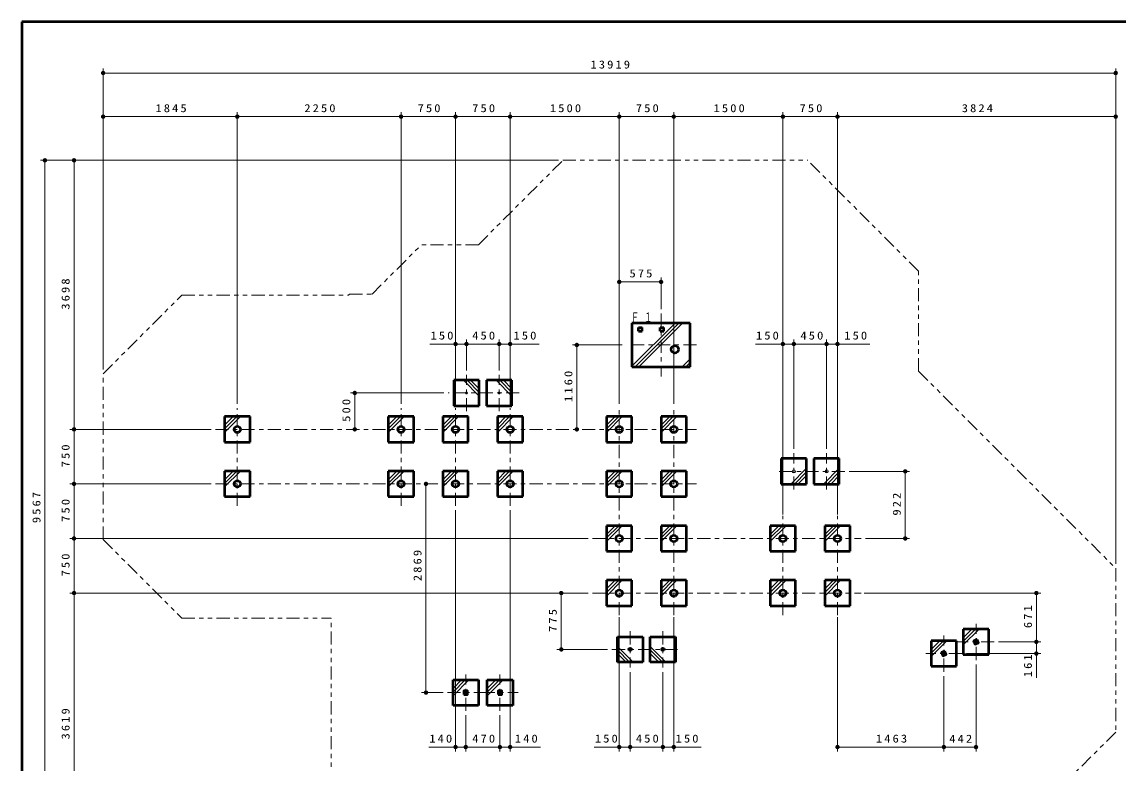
# Model space of a CAD drawing. Units: millimetres on the paper, scale 1:60. Extents: x -385 to 0, y -594 to 267.
# Drawn here: x -385 to -133.9, y -496.8 to -327 of the extents above; entities that cross this region are included whole.
import ezdxf

# ---------------------------------------------------------------- set-up
doc = ezdxf.new("R2010")
doc.units = ezdxf.units.MM
doc.linetypes.add('USER2', pattern=[6, 3, -1, 1, -1])
doc.linetypes.add('USER3', pattern=[8, 3, -1, 1, -1, 1, -1])
doc.layers.add('LY_1', color=140, linetype='Continuous', lineweight=50)
doc.styles.add('ＭＳ ゴシック', font='')
doc.styles.get('ＭＳ ゴシック').set_extended_font_data('MS Gothic')

# ---------------------------------------------------------------- blocks, each defined once
blk = doc.blocks.new('filled_dot')
at = {"color": 0, "linetype": 'Continuous', "lineweight": -2, "const_width": 1.25}
blk.add_lwpolyline([(-0.625, 0, 1), (0.625, 0, 1)], format="xyb", close=True, dxfattribs=at)

msp = doc.modelspace()

# ---------------------------------------------------------------- linework, layer by layer
at = {"layer": 'LY_1', "color": 7}
for p, q in [((0, -327), (-385, -327)), ((-385, -327), (-385, -594))]:
    msp.add_line(p, q, dxfattribs=at)
at = {"layer": 'LY_1', "color": 7, "lineweight": 13}
for p, q in [((-366.394, -406.607), (-366.394, -337.704)), ((-366.394, -338.704), (-134.418, -338.704)), ((-134.418, -451.175), (-134.418, -337.704)), ((-366.394, -406.607), (-366.394, -347.704)), ((-366.394, -348.704), (-335.651, -348.704)), ((-335.651, -414.504), (-335.651, -347.704)), ((-335.651, -348.704), (-298.151, -348.704)), ((-298.151, -414.504), (-298.151, -347.704)), ((-298.151, -348.704), (-285.651, -348.704)), ((-285.651, -414.504), (-285.651, -347.704)), ((-285.651, -348.704), (-273.151, -348.704)), ((-273.151, -414.504), (-273.151, -347.704)), ((-273.151, -348.704), (-248.151, -348.704)), ((-248.151, -414.504), (-248.151, -347.704)), ((-248.151, -348.704), (-235.651, -348.704)), ((-235.651, -414.504), (-235.651, -347.704)), ((-235.651, -348.704), (-210.651, -348.704)), ((-210.651, -439.188), (-210.651, -347.704)), ((-210.651, -348.704), (-198.151, -348.704)), ((-198.151, -439.188), (-198.151, -347.704)), ((-198.151, -348.704), (-134.418, -348.704)), ((-134.418, -451.175), (-134.418, -347.704)), ((-336.651, -358.704), (-380.727, -358.704)), ((-379.727, -518.157), (-379.727, -358.704)), ((-262.079, -358.704), (-374.061, -358.704)), ((-373.061, -420.341), (-373.061, -358.704)), ((-248.151, -386.56), (-238.568, -386.56)), ((-238.568, -392.829), (-238.568, -385.56)), ((-245.235, -405.889), (-235.358, -396.012)), ((-244.509, -406.012), (-234.509, -396.012)), ((-243.661, -406.012), (-233.661, -396.012)), ((-291.53, -400.794), (-283.151, -400.794)), ((-285.651, -414.806), (-285.651, -399.794)), ((-283.151, -406.841), (-283.151, -399.794)), ((-283.151, -400.794), (-275.651, -400.794)), ((-275.651, -406.841), (-275.651, -399.794)), ((-275.651, -400.794), (-266.527, -400.794)), ((-273.151, -414.806), (-273.151, -399.794)), ((-247.454, -401.012), (-258.869, -401.012)), ((-257.869, -420.341), (-257.869, -401.012)), ((-216.974, -400.794), (-208.151, -400.794)), ((-210.651, -439.845), (-210.651, -399.794)), ((-208.151, -424.804), (-208.151, -399.794)), ((-208.151, -400.794), (-200.651, -400.794)), ((-200.651, -424.804), (-200.651, -399.794)), ((-200.651, -424.804), (-200.651, -399.794)), ((-200.651, -400.794), (-190.74, -400.794)), ((-198.151, -439.845), (-198.151, -399.794)), ((-233.761, -406.012), (-231.901, -404.153)), ((-232.913, -406.012), (-231.901, -405.001)), ((-232.064, -406.012), (-231.901, -405.85)), ((-283.855, -409.091), (-280.235, -412.711)), ((-283.03, -409.091), (-280.235, -411.886)), ((-282.205, -409.091), (-280.235, -411.061)), ((-276.355, -409.091), (-272.735, -412.711)), ((-275.53, -409.091), (-272.735, -411.886)), ((-274.705, -409.091), (-272.735, -411.061)), ((-288.318, -412.007), (-309.744, -412.007)), ((-308.744, -420.341), (-308.744, -412.007)), ((-338.568, -419.394), (-336.598, -417.424)), ((-338.568, -420.219), (-335.773, -417.424)), ((-338.568, -421.044), (-334.948, -417.424)), ((-301.068, -419.394), (-299.098, -417.424)), ((-301.068, -420.219), (-298.273, -417.424)), ((-301.068, -421.044), (-297.448, -417.424)), ((-288.568, -419.394), (-286.598, -417.424)), ((-288.568, -420.219), (-285.773, -417.424)), ((-288.568, -421.044), (-284.948, -417.424)), ((-276.068, -419.394), (-274.098, -417.424)), ((-276.068, -420.219), (-273.273, -417.424)), ((-276.068, -421.044), (-272.448, -417.424)), ((-251.068, -419.394), (-249.098, -417.424)), ((-251.068, -420.219), (-248.273, -417.424)), ((-251.068, -421.044), (-247.448, -417.424)), ((-238.568, -419.394), (-236.598, -417.424)), ((-238.568, -420.219), (-235.773, -417.424)), ((-238.568, -421.044), (-234.948, -417.424)), ((-341.68, -420.341), (-374.061, -420.341)), ((-341.68, -420.341), (-374.061, -420.341)), ((-373.061, -432.841), (-373.061, -420.341)), ((-205.235, -429.267), (-208.855, -432.887)), ((-197.735, -429.267), (-201.355, -432.887)), ((-338.568, -431.894), (-336.598, -429.924)), ((-338.568, -432.719), (-335.773, -429.924)), ((-338.568, -433.544), (-334.948, -429.924)), ((-301.068, -431.894), (-299.098, -429.924)), ((-301.068, -432.719), (-298.273, -429.924)), ((-301.068, -433.544), (-297.448, -429.924)), ((-288.568, -431.894), (-286.598, -429.924)), ((-288.568, -432.719), (-285.773, -429.924)), ((-288.568, -433.544), (-284.948, -429.924)), ((-276.068, -431.894), (-274.098, -429.924)), ((-276.068, -432.719), (-273.273, -429.924)), ((-276.068, -433.544), (-272.448, -429.924)), ((-251.068, -431.894), (-249.098, -429.924)), ((-251.068, -432.719), (-248.273, -429.924)), ((-251.068, -433.544), (-247.448, -429.924)), ((-238.568, -431.894), (-236.598, -429.924)), ((-238.568, -432.719), (-235.773, -429.924)), ((-238.568, -433.544), (-234.948, -429.924)), ((-205.235, -430.092), (-208.03, -432.887)), ((-205.235, -430.917), (-207.205, -432.887)), ((-197.735, -430.092), (-200.53, -432.887)), ((-197.735, -430.917), (-199.705, -432.887)), ((-195.485, -429.971), (-181.632, -429.971)), ((-182.632, -429.971), (-182.632, -445.341)), ((-341.68, -432.841), (-374.061, -432.841)), ((-341.68, -432.841), (-374.061, -432.841)), ((-373.061, -445.341), (-373.061, -432.841)), ((-292.426, -480.657), (-292.426, -432.841)), ((-285.651, -438.883), (-285.651, -494.126)), ((-273.151, -438.883), (-273.151, -494.126)), ((-251.068, -444.394), (-249.098, -442.424)), ((-251.068, -445.219), (-248.273, -442.424)), ((-251.068, -446.044), (-247.448, -442.424)), ((-238.568, -444.394), (-236.598, -442.424)), ((-238.568, -445.219), (-235.773, -442.424)), ((-238.568, -446.044), (-234.948, -442.424)), ((-213.568, -444.394), (-211.598, -442.424)), ((-213.568, -445.219), (-210.773, -442.424)), ((-213.568, -446.044), (-209.948, -442.424)), ((-201.068, -444.394), (-199.098, -442.424)), ((-201.068, -445.219), (-198.273, -442.424)), ((-201.068, -446.044), (-197.448, -442.424)), ((-255.282, -445.341), (-374.061, -445.341)), ((-373.061, -445.341), (-373.061, -457.841)), ((-191.759, -445.341), (-181.632, -445.341)), ((-251.068, -456.894), (-249.098, -454.924)), ((-251.068, -457.719), (-248.273, -454.924)), ((-251.068, -458.544), (-247.448, -454.924)), ((-238.568, -456.894), (-236.598, -454.924)), ((-238.568, -457.719), (-235.773, -454.924)), ((-238.568, -458.544), (-234.948, -454.924)), ((-213.568, -456.894), (-211.598, -454.924)), ((-213.568, -457.719), (-210.773, -454.924)), ((-213.568, -458.544), (-209.948, -454.924)), ((-201.068, -456.894), (-199.098, -454.924)), ((-201.068, -457.719), (-198.273, -454.924)), ((-201.068, -458.544), (-197.448, -454.924)), ((-255.282, -457.841), (-374.061, -457.841)), ((-373.061, -518.157), (-373.061, -457.841)), ((-255.282, -457.841), (-262.436, -457.841)), ((-261.436, -470.766), (-261.436, -457.841)), ((-192.04, -457.841), (-151.589, -457.841)), ((-152.589, -457.841), (-152.589, -469.028)), ((-248.151, -463.336), (-248.151, -494.126)), ((-235.651, -463.336), (-235.651, -494.126)), ((-198.151, -463.336), (-198.151, -494.126)), ((-169.33, -468.081), (-167.36, -466.111)), ((-169.33, -468.906), (-166.535, -466.111)), ((-169.33, -469.731), (-165.71, -466.111)), ((-176.691, -470.76), (-174.721, -468.79)), ((-176.691, -471.585), (-173.896, -468.79)), ((-176.691, -472.41), (-173.071, -468.79)), ((-161.247, -469.028), (-151.589, -469.028)), ((-152.589, -469.028), (-152.589, -477.272)), ((-250.818, -470.766), (-262.436, -470.766)), ((-248.568, -470.062), (-244.948, -473.682)), ((-248.568, -470.887), (-245.773, -473.682)), ((-248.568, -471.712), (-246.598, -473.682)), ((-241.068, -470.062), (-237.448, -473.682)), ((-241.068, -470.887), (-238.273, -473.682)), ((-241.068, -471.712), (-239.098, -473.682)), ((-168.608, -471.707), (-151.589, -471.707)), ((-166.414, -474.195), (-166.414, -494.126)), ((-245.651, -475.932), (-245.651, -494.126)), ((-238.151, -475.932), (-238.151, -494.126)), ((-173.774, -476.874), (-173.774, -494.126)), ((-173.774, -476.874), (-173.774, -494.126)), ((-284.265, -477.741), (-286.235, -479.711)), ((-283.44, -477.741), (-286.235, -480.536)), ((-282.615, -477.741), (-286.235, -481.361)), ((-274.782, -477.741), (-278.401, -481.361)), ((-275.607, -477.741), (-278.401, -480.536)), ((-276.431, -477.741), (-278.401, -479.711)), ((-288.485, -480.657), (-293.426, -480.657)), ((-283.318, -485.824), (-283.318, -494.126)), ((-283.318, -485.824), (-283.318, -494.126)), ((-275.485, -485.824), (-275.485, -494.126)), ((-275.485, -485.824), (-275.485, -494.126)), ((-283.318, -493.126), (-291.805, -493.126)), ((-275.485, -493.126), (-283.318, -493.126)), ((-266.22, -493.126), (-275.485, -493.126)), ((-245.651, -493.126), (-253.877, -493.126)), ((-238.151, -493.126), (-245.651, -493.126)), ((-229.381, -493.126), (-238.151, -493.126)), ((-173.774, -493.126), (-198.151, -493.126)), ((-166.414, -493.126), (-173.774, -493.126))]:
    msp.add_line(p, q, dxfattribs=at)
at = {"layer": 'LY_1', "color": 7, "linetype": 'USER3', "lineweight": 13}
for p, q in [((-280.405, -378.031), (-261.079, -358.704)), ((-261.079, -358.704), (-204.975, -358.704)), ((-179.591, -384.088), (-204.975, -358.704)), ((-304.784, -389.34), (-293.475, -378.031)), ((-280.405, -378.031), (-293.475, -378.031)), ((-179.591, -407.002), (-179.591, -384.088)), ((-366.394, -407.607), (-348.385, -389.598)), ((-348.385, -389.598), (-310.205, -389.598)), ((-310.205, -389.598), (-309.946, -389.34)), ((-309.946, -389.34), (-304.784, -389.34)), ((-366.394, -445.575), (-366.394, -407.607)), ((-179.591, -407.002), (-134.418, -452.175)), ((-366.394, -445.575), (-348.385, -463.583)), ((-134.418, -452.175), (-134.418, -489.721)), ((-348.385, -463.583), (-314.151, -463.583)), ((-314.151, -501.647), (-314.151, -463.583)), ((-134.418, -489.721), (-153.807, -509.11))]:
    msp.add_line(p, q, dxfattribs=at)
at = {"layer": 'LY_1', "linetype": 'USER2', "lineweight": 13}
for p, q in [((-238.568, -393.829), (-238.568, -408.196)), ((-230.468, -401.012), (-246.454, -401.012))]:
    msp.add_line(p, q, dxfattribs=at)
at = {"layer": 'LY_1'}
for p, q in [((-245.235, -396.012), (-245.235, -406.012)), ((-231.901, -396.012), (-245.235, -396.012)), ((-231.901, -406.012), (-231.901, -396.012)), ((-243.758, -397.837), (-243.758, -397.003)), ((-243.758, -397.003), (-242.925, -397.003)), ((-243.758, -397.837), (-242.925, -397.837)), ((-242.925, -397.837), (-242.925, -397.003)), ((-238.758, -397.003), (-237.925, -397.003)), ((-238.758, -397.837), (-238.758, -397.003)), ((-238.758, -397.837), (-237.925, -397.837)), ((-237.925, -397.837), (-237.925, -397.003)), ((-245.235, -406.012), (-231.901, -406.012)), ((-286.068, -409.091), (-286.068, -414.924)), ((-280.235, -409.091), (-286.068, -409.091)), ((-280.235, -414.924), (-280.235, -409.091)), ((-278.568, -409.091), (-278.568, -414.924)), ((-272.735, -409.091), (-278.568, -409.091)), ((-272.735, -414.924), (-272.735, -409.091)), ((-286.068, -414.924), (-280.235, -414.924)), ((-278.568, -414.924), (-272.735, -414.924)), ((-338.568, -417.424), (-338.568, -423.257)), ((-332.735, -417.424), (-338.568, -417.424)), ((-332.735, -423.257), (-332.735, -417.424)), ((-301.068, -417.424), (-301.068, -423.257)), ((-295.235, -417.424), (-301.068, -417.424)), ((-295.235, -423.257), (-295.235, -417.424)), ((-288.568, -417.424), (-288.568, -423.257)), ((-282.735, -417.424), (-288.568, -417.424)), ((-282.735, -423.257), (-282.735, -417.424)), ((-276.068, -417.424), (-276.068, -423.257)), ((-270.235, -417.424), (-276.068, -417.424)), ((-270.235, -423.257), (-270.235, -417.424)), ((-251.068, -417.424), (-251.068, -423.257)), ((-245.235, -417.424), (-251.068, -417.424)), ((-245.235, -423.257), (-245.235, -417.424)), ((-238.568, -417.424), (-238.568, -423.257)), ((-232.735, -417.424), (-238.568, -417.424)), ((-232.735, -423.257), (-232.735, -417.424)), ((-338.568, -423.257), (-332.735, -423.257)), ((-301.068, -423.257), (-295.235, -423.257)), ((-288.568, -423.257), (-282.735, -423.257)), ((-276.068, -423.257), (-270.235, -423.257)), ((-251.068, -423.257), (-245.235, -423.257)), ((-238.568, -423.257), (-232.735, -423.257)), ((-205.235, -427.054), (-211.068, -427.054)), ((-211.068, -427.054), (-211.068, -432.887)), ((-205.235, -432.887), (-205.235, -427.054)), ((-197.735, -427.054), (-203.568, -427.054)), ((-203.568, -427.054), (-203.568, -432.887)), ((-197.735, -432.887), (-197.735, -427.054)), ((-338.568, -429.924), (-338.568, -435.757)), ((-332.735, -429.924), (-338.568, -429.924)), ((-332.735, -435.757), (-332.735, -429.924)), ((-301.068, -429.924), (-301.068, -435.757)), ((-295.235, -429.924), (-301.068, -429.924)), ((-295.235, -435.757), (-295.235, -429.924)), ((-288.568, -429.924), (-288.568, -435.757)), ((-282.735, -429.924), (-288.568, -429.924)), ((-282.735, -435.757), (-282.735, -429.924)), ((-276.068, -429.924), (-276.068, -435.757)), ((-270.235, -429.924), (-276.068, -429.924)), ((-270.235, -435.757), (-270.235, -429.924)), ((-251.068, -429.924), (-251.068, -435.757)), ((-245.235, -429.924), (-251.068, -429.924)), ((-245.235, -435.757), (-245.235, -429.924)), ((-238.568, -429.924), (-238.568, -435.757)), ((-232.735, -429.924), (-238.568, -429.924)), ((-232.735, -435.757), (-232.735, -429.924)), ((-211.068, -432.887), (-205.235, -432.887)), ((-203.568, -432.887), (-197.735, -432.887)), ((-338.568, -435.757), (-332.735, -435.757)), ((-301.068, -435.757), (-295.235, -435.757)), ((-288.568, -435.757), (-282.735, -435.757)), ((-276.068, -435.757), (-270.235, -435.757)), ((-251.068, -435.757), (-245.235, -435.757)), ((-238.568, -435.757), (-232.735, -435.757)), ((-251.068, -442.424), (-251.068, -448.257)), ((-245.235, -442.424), (-251.068, -442.424)), ((-245.235, -448.257), (-245.235, -442.424)), ((-238.568, -442.424), (-238.568, -448.257)), ((-232.735, -442.424), (-238.568, -442.424)), ((-232.735, -448.257), (-232.735, -442.424)), ((-213.568, -442.424), (-213.568, -448.257)), ((-207.735, -442.424), (-213.568, -442.424)), ((-207.735, -448.257), (-207.735, -442.424)), ((-201.068, -442.424), (-201.068, -448.257)), ((-195.235, -442.424), (-201.068, -442.424)), ((-195.235, -448.257), (-195.235, -442.424)), ((-251.068, -448.257), (-245.235, -448.257)), ((-238.568, -448.257), (-232.735, -448.257)), ((-213.568, -448.257), (-207.735, -448.257)), ((-201.068, -448.257), (-195.235, -448.257)), ((-251.068, -454.924), (-251.068, -460.757)), ((-245.235, -454.924), (-251.068, -454.924)), ((-245.235, -460.757), (-245.235, -454.924)), ((-238.568, -454.924), (-238.568, -460.757)), ((-232.735, -454.924), (-238.568, -454.924)), ((-232.735, -460.757), (-232.735, -454.924)), ((-213.568, -454.924), (-213.568, -460.757)), ((-207.735, -454.924), (-213.568, -454.924)), ((-207.735, -460.757), (-207.735, -454.924)), ((-201.068, -454.924), (-201.068, -460.757)), ((-195.235, -454.924), (-201.068, -454.924)), ((-195.235, -460.757), (-195.235, -454.924)), ((-251.068, -460.757), (-245.235, -460.757)), ((-238.568, -460.757), (-232.735, -460.757)), ((-213.568, -460.757), (-207.735, -460.757)), ((-201.068, -460.757), (-195.235, -460.757)), ((-169.33, -466.111), (-169.33, -471.945)), ((-163.497, -466.111), (-169.33, -466.111)), ((-163.497, -471.945), (-163.497, -466.111)), ((-248.568, -467.849), (-242.735, -467.849)), ((-248.568, -473.682), (-248.568, -467.849)), ((-242.735, -467.849), (-242.735, -473.682)), ((-241.068, -467.849), (-235.235, -467.849)), ((-241.068, -473.682), (-241.068, -467.849)), ((-235.235, -467.849), (-235.235, -473.682)), ((-176.691, -468.79), (-176.691, -474.624)), ((-170.858, -468.79), (-176.691, -468.79)), ((-170.858, -474.624), (-170.858, -468.79)), ((-169.33, -471.945), (-163.497, -471.945)), ((-242.735, -473.682), (-248.568, -473.682)), ((-235.235, -473.682), (-241.068, -473.682)), ((-176.691, -474.624), (-170.858, -474.624)), ((-286.235, -483.574), (-286.235, -477.741)), ((-286.235, -477.741), (-280.401, -477.741)), ((-280.401, -477.741), (-280.401, -483.574)), ((-278.401, -483.574), (-278.401, -477.741)), ((-278.401, -477.741), (-272.568, -477.741)), ((-272.568, -477.741), (-272.568, -483.574)), ((-280.401, -483.574), (-286.235, -483.574)), ((-272.568, -483.574), (-278.401, -483.574))]:
    msp.add_line(p, q, dxfattribs=at)
at = {"layer": 'LY_1', "color": 7, "linetype": 'USER2', "lineweight": 13}
for p, q in [((-283.151, -416.174), (-283.151, -407.841)), ((-275.651, -416.174), (-275.651, -407.841)), ((-271.087, -412.007), (-287.318, -412.007)), ((-335.651, -437.883), (-335.651, -415.504)), ((-298.151, -437.883), (-298.151, -415.504)), ((-285.651, -437.883), (-285.651, -415.504)), ((-273.151, -437.883), (-273.151, -415.504)), ((-248.151, -462.913), (-248.151, -415.504)), ((-235.651, -462.913), (-235.651, -415.504)), ((-340.68, -420.341), (-230.458, -420.341)), ((-208.151, -434.137), (-208.151, -425.804)), ((-200.651, -434.137), (-200.651, -425.804)), ((-196.485, -429.971), (-212.318, -429.971)), ((-340.68, -432.841), (-230.458, -432.841)), ((-210.651, -462.913), (-210.651, -440.188)), ((-198.151, -462.913), (-198.151, -440.188)), ((-254.282, -445.341), (-192.759, -445.341)), ((-254.282, -457.841), (-192.759, -457.841)), ((-245.651, -466.599), (-245.651, -474.932)), ((-238.151, -466.599), (-238.151, -474.932)), ((-166.414, -473.195), (-166.414, -464.861)), ((-173.774, -475.874), (-173.774, -467.54)), ((-162.247, -469.028), (-170.58, -469.028)), ((-249.818, -470.766), (-233.985, -470.766)), ((-169.608, -471.707), (-177.941, -471.707)), ((-283.318, -484.824), (-283.318, -476.491)), ((-275.485, -484.824), (-275.485, -476.491)), ((-287.485, -480.657), (-279.151, -480.657)), ((-279.651, -480.657), (-271.318, -480.657))]:
    msp.add_line(p, q, dxfattribs=at)
at = {"layer": 'LY_1'}
for points in [[(-166.165, -468.494), (-166.948, -468.779), (-166.663, -469.562), (-165.88, -469.277)], [(-173.525, -471.173), (-174.309, -471.458), (-174.024, -472.241), (-173.24, -471.956)], [(-283.735, -481.074), (-282.901, -481.074), (-282.901, -480.241), (-283.735, -480.241)], [(-275.901, -481.074), (-275.068, -481.074), (-275.068, -480.241), (-275.901, -480.241)]]:
    msp.add_lwpolyline(points, close=True, dxfattribs=at)
for centre, radius in [((-235.425, -402.012), 0.847), ((-335.651, -420.341), 0.743), ((-298.151, -420.341), 0.743), ((-285.651, -420.341), 0.743), ((-273.151, -420.341), 0.743), ((-248.151, -420.341), 0.743), ((-235.651, -420.341), 0.743), ((-335.651, -432.841), 0.743), ((-298.151, -432.841), 0.743), ((-285.651, -432.841), 0.743), ((-273.151, -432.841), 0.743), ((-248.151, -432.841), 0.743), ((-235.651, -432.841), 0.743), ((-248.151, -445.341), 0.743), ((-235.651, -445.341), 0.743), ((-210.651, -445.341), 0.743), ((-198.151, -445.341), 0.743), ((-248.151, -457.841), 0.743), ((-235.651, -457.841), 0.743), ((-210.651, -457.841), 0.743), ((-198.151, -457.841), 0.743), ((-245.651, -470.766), 0.283), ((-238.151, -470.766), 0.283)]:
    msp.add_circle(centre, radius, dxfattribs=at)
at = {"layer": 'LY_1', "color": 7, "lineweight": 13}
for centre, radius in [((-283.151, -412.007), 0.227), ((-275.651, -412.007), 0.227), ((-208.151, -429.971), 0.356), ((-200.651, -429.971), 0.356)]:
    msp.add_circle(centre, radius, dxfattribs=at)

# ---------------------------------------------------------------- block references
at = {"layer": 'LY_1', "color": 7, "lineweight": 13, "xscale": 0.4, "yscale": 0.4}
for p in [(-366.394, -338.704), (-366.394, -348.704), (-335.651, -348.704), (-298.151, -348.704), (-285.651, -348.704), (-273.151, -348.704), (-248.151, -348.704), (-235.651, -348.704), (-210.651, -348.704), (-198.151, -348.704), (-248.151, -386.56), (-285.651, -400.794), (-283.151, -400.794), (-275.651, -400.794), (-210.651, -400.794), (-208.151, -400.794), (-200.651, -400.794), (-285.651, -493.126), (-283.318, -493.126), (-275.485, -493.126), (-248.151, -493.126), (-245.651, -493.126), (-238.151, -493.126), (-198.151, -493.126), (-173.774, -493.126)]:
    msp.add_blockref('filled_dot', p, dxfattribs=at)
for p, rotation in [((-134.418, -338.704), 180), ((-335.651, -348.704), 180), ((-298.151, -348.704), 180), ((-285.651, -348.704), 180), ((-273.151, -348.704), 180), ((-248.151, -348.704), 180), ((-235.651, -348.704), 180), ((-210.651, -348.704), 180), ((-198.151, -348.704), 180), ((-134.418, -348.704), 180), ((-379.727, -358.704), 270), ((-373.061, -358.704), 270), ((-238.568, -386.56), 180), ((-283.151, -400.794), 180), ((-275.651, -400.794), 180), ((-273.151, -400.794), 180), ((-257.869, -401.012), 270), ((-208.151, -400.794), 180), ((-200.651, -400.794), 180), ((-198.151, -400.794), 180), ((-308.744, -412.007), 270), ((-373.061, -420.341), 270), ((-373.061, -420.341), 90), ((-308.744, -420.341), 90), ((-257.869, -420.341), 90), ((-182.632, -429.971), 270), ((-373.061, -432.841), 270), ((-373.061, -432.841), 90), ((-292.426, -432.841), 270), ((-373.061, -445.341), 270), ((-373.061, -445.341), 90), ((-182.632, -445.341), 90), ((-373.061, -457.841), 270), ((-373.061, -457.841), 90), ((-261.436, -457.841), 270), ((-152.589, -457.841), 270), ((-152.589, -469.028), 270), ((-152.589, -469.028), 90), ((-261.436, -470.766), 90), ((-152.589, -471.707), 90), ((-292.426, -480.657), 90), ((-283.318, -493.126), 180), ((-275.485, -493.126), 180), ((-273.151, -493.126), 180), ((-245.651, -493.126), 180), ((-238.151, -493.126), 180), ((-235.651, -493.126), 180), ((-173.774, -493.126), 180), ((-166.414, -493.126), 180)]:
    msp.add_blockref('filled_dot', p, dxfattribs=dict(at, rotation=rotation))

# ---------------------------------------------------------------- texts
at = {"layer": 'LY_1', "color": 7, "style": 'ＭＳ ゴシック'}
for s, insert, char_height, attachment_point in [('\\T1.33;\\W1.15;13919', (-249.979, -337.704), 1.833, 8), ('\\T1.33;\\W1.15;1845', (-350.595, -347.704), 1.833, 8), ('\\T1.33;\\W1.15;2250', (-316.492, -347.704), 1.833, 8), ('\\T1.33;\\W1.15;750', (-291.486, -347.704), 1.833, 8), ('\\T1.33;\\W1.15;750', (-278.986, -347.704), 1.833, 8), ('\\T1.33;\\W1.15;1500', (-260.23, -347.704), 1.833, 8), ('\\T1.33;\\W1.15;750', (-241.486, -347.704), 1.833, 8), ('\\T1.33;\\W1.15;1500', (-222.73, -347.704), 1.833, 8), ('\\T1.33;\\W1.15;750', (-203.986, -347.704), 1.833, 8), ('\\T1.33;\\W1.15;3824', (-165.868, -347.704), 1.833, 8), ('\\T1.33;\\W1.15;575', (-242.943, -385.56), 1.833, 8), ('\\T1.64;\\W0.6;Ｆ１', (-245.461, -395.763), 2.199, 7), ('\\T1.33;\\W1.15;150', (-288.53, -399.794), 1.833, 8), ('\\T1.33;\\W1.15;450', (-278.986, -399.794), 1.833, 8), ('\\T1.33;\\W1.15;150', (-269.527, -399.794), 1.833, 8), ('\\T1.33;\\W1.15;150', (-213.974, -399.794), 1.833, 8), ('\\T1.33;\\W1.15;450', (-203.788, -399.794), 1.833, 8), ('\\T1.33;\\W1.15;150', (-193.74, -399.794), 1.833, 8), ('\\T1.33;\\W1.15;140', (-288.805, -492.126), 1.833, 8), ('\\T1.33;\\W1.15;470', (-278.986, -492.126), 1.833, 8), ('\\T1.33;\\W1.15;140', (-269.22, -492.126), 1.833, 8), ('\\T1.33;\\W1.15;150', (-250.877, -492.126), 1.833, 8), ('\\T1.33;\\W1.15;450', (-241.486, -492.126), 1.833, 8), ('\\T1.33;\\W1.15;150', (-232.381, -492.126), 1.833, 8), ('\\T1.33;\\W1.15;1463', (-185.535, -492.126), 1.833, 8), ('\\T1.33;\\W1.15;442', (-169.677, -492.126), 1.833, 8)]:
    msp.add_mtext(s, dxfattribs=dict(at, insert=insert, char_height=char_height, attachment_point=attachment_point))
at = {"layer": 'LY_1', "color": 7, "char_height": 1.833, "attachment_point": 8, "rotation": 90, "style": 'ＭＳ ゴシック'}
for s, insert in [('\\T1.33;\\W1.15;3698', (-374.061, -389.106)), ('\\T1.33;\\W1.15;1160', (-258.869, -410.256)), ('\\T1.33;\\W1.15;500', (-309.744, -415.757)), ('\\T1.33;\\W1.15;750', (-374.061, -426.175)), ('\\T1.33;\\W1.15;9567', (-380.727, -438.014)), ('\\T1.33;\\W1.15;750', (-374.061, -438.675)), ('\\T1.33;\\W1.15;922', (-183.632, -437.239)), ('\\T1.33;\\W1.15;750', (-374.061, -451.175)), ('\\T1.33;\\W1.15;2869', (-293.426, -451.303)), ('\\T1.33;\\W1.15;775', (-262.436, -463.887)), ('\\T1.33;\\W1.15;671', (-153.589, -463.018)), ('\\T1.33;\\W1.15;161', (-153.589, -474.272)), ('\\T1.33;\\W1.15;3619', (-374.061, -487.571))]:
    msp.add_mtext(s, dxfattribs=dict(at, insert=insert))

doc.saveas('drawing.dxf')
